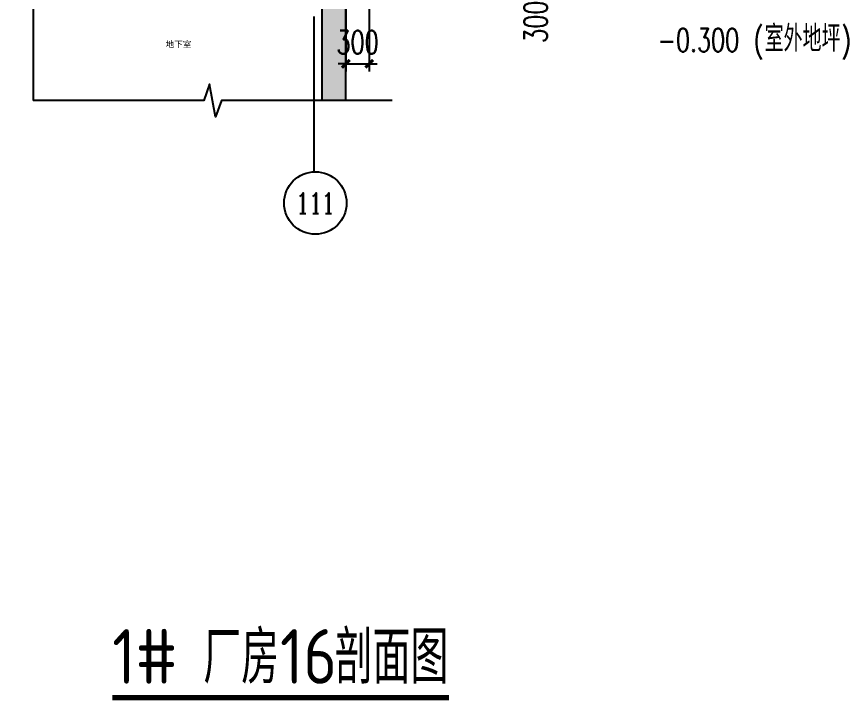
# Model space of a CAD drawing. Extents: x -1899985 to -450366, y 556196 to 2151267.
# Drawn here: x -1544216 to -1533559, y 558897 to 567652 of the extents above; entities that cross this region are included whole.
import ezdxf
from ezdxf.enums import TextEntityAlignment as Align

# ---------------------------------------------------------------- set-up
doc = ezdxf.new("R2010")
doc.units = 0
doc.header["$LTSCALE"] = 1000
doc.header["$MEASUREMENT"] = 0
doc.linetypes.add('DOTE', pattern=[2.42, 2, -0.2, 0.02, -0.2])
doc.layers.get('Defpoints').update_dxf_attribs({"color": 210})
for name, color, linetype in [('A-AXIS-D', 1, 'Continuous'), ('A-AXIS-DOTE', 14, 'DOTE'), ('A-AXIS-DP', 126, 'Continuous'), ('AS-COLN', 6, 'Continuous'), ('AXIS_TEXT', 7, 'Continuous'), ('DIM_SYMB', 3, 'Continuous'), ('PUB_HATCH', 8, 'Continuous'), ('PUB_TEXT', 7, 'Continuous')]:
    doc.layers.add(name, color=color, linetype=linetype)
doc.styles.add('_TCH_AXIS', font='COMPLEX', dxfattribs={"bigfont": 'GBCBIG'})
doc.styles.add('_TCH_DIM', font='SIMPLEX', dxfattribs={"bigfont": 'GBCBIG'})
doc.styles.add('_TCH_DIM_T3', font='SIMPLEX', dxfattribs={"width": 0.705882, "bigfont": 'GBCBIG'})
doc.styles.get("Standard").update_dxf_attribs({"font": 'gbenor.shx', "bigfont": 'gbcbig.shx'})
doc.styles.add('图框', font='')
doc.styles.get('图框').set_extended_font_data('SimSun')
doc.dimstyles.new('_TCH_ARCH&&100', dxfattribs={"dimtxt": 297.5, "dimasz": 100, "dimexe": 100, "dimexo": 100, "dimgap": 126.25, "dimtad": 1, "dimdec": 0, "dimzin": 0, "dimdsep": 46, "dimtxsty": '_TCH_DIM_T3', "dimblk": 'ARCHTICK', "dimcen": 0.09, "dimclrt": 7, "dimazin": 2, "dimtfac": 1, "dimtdec": 0, "dimtix": 1, "dimtmove": 2, "dimatfit": 3, "dimfxl": 0, "dimtolj": 1, "dimtzin": 0, "dimarcsym": 0})

# ---------------------------------------------------------------- blocks, each defined once
blk = doc.blocks.new('_ArchTick')
at = {"color": 0, "linetype": 'ByBlock', "const_width": 0.4}
blk.add_lwpolyline([(-0.5, -0.5), (0.5, 0.5)], dxfattribs=at)
blk = doc.blocks.new('*D166')
at = {"layer": 'A-AXIS-DP', "color": 0, "lineweight": -2}
for p, q in [((-1539998, 567857), (-1539998, 566949)), ((-1539698, 567857), (-1539698, 566949)), ((-1539998, 567049), (-1540098, 567049)), ((-1539998, 567049), (-1539698, 567049)), ((-1539698, 567049), (-1539598, 567049))]:
    blk.add_line(p, q, dxfattribs=at)
at = {"layer": 'Defpoints', "color": 0}
for p in [(-1539998, 567957), (-1539698, 567957), (-1539698, 567049)]:
    blk.add_point(p, dxfattribs=at)
at = {"layer": 'A-AXIS-DP', "color": 0, "lineweight": -2, "xscale": 100, "yscale": 100, "zscale": 100}
blk.add_blockref('_ArchTick', (-1539998, 567049), dxfattribs=at)
at = {"layer": 'A-AXIS-DP', "color": 0, "lineweight": -2, "xscale": 100, "yscale": 100, "zscale": 100, "rotation": 180}
blk.add_blockref('_ArchTick', (-1539698, 567049), dxfattribs=at)
at = {"layer": 'A-AXIS-DP', "color": 7, "insert": (-1539848, 567324), "char_height": 297.5, "attachment_point": 5, "style": '_TCH_DIM_T3'}
blk.add_mtext('\\A1;300', dxfattribs=at)
blk = doc.blocks.new('*D326')
at = {"layer": 'A-AXIS-D', "color": 0, "lineweight": -2}
for p, q in [((-1537991, 568257), (-1537191, 568257)), ((-1537291, 567957), (-1537291, 568257)), ((-1537991, 567957), (-1537191, 567957))]:
    blk.add_line(p, q, dxfattribs=at)
at = {"layer": 'Defpoints', "color": 0}
for p in [(-1538091, 568257), (-1537291, 568257), (-1538091, 567957)]:
    blk.add_point(p, dxfattribs=at)
at = {"layer": 'A-AXIS-D', "color": 0, "lineweight": -2, "xscale": 100, "yscale": 100, "zscale": 100}
for p, rotation in [((-1537291, 568257), 90), ((-1537291, 567957), 270)]:
    blk.add_blockref('_ArchTick', p, dxfattribs=dict(at, rotation=rotation))
at = {"layer": 'A-AXIS-D', "color": 7, "insert": (-1537566, 567587), "char_height": 297.5, "attachment_point": 5, "rotation": 90, "style": '_TCH_DIM_T3'}
blk.add_mtext('\\A1;300', dxfattribs=at)

msp = doc.modelspace()

# ---------------------------------------------------------------- hatches: boundary and pattern name
at = {"layer": 'PUB_HATCH'}
msp.add_hatch(color=256, dxfattribs=at).paths.add_polyline_path([(-1540003.7, 568207.5), (-1540303.7, 568047.5), (-1540303.7, 566579.2), (-1540003.7, 566579.2)])

# ---------------------------------------------------------------- linework, layer by layer
at = {"layer": 'A-AXIS-D'}
msp.add_circle((-1540388.6, 565265.2), 400, dxfattribs=at)
at = {"layer": 'A-AXIS-DOTE'}
msp.add_line((-1540403.7, 565656), (-1540403.7, 585146), dxfattribs=at)
at = {"layer": 'AS-COLN'}
for p, q in [((-1540003.7, 568207.5), (-1540003.7, 566579.2)), ((-1540303.7, 568047.5), (-1540303.7, 566579.2)), ((-1540003.7, 566579.2), (-1540303.7, 566579.2))]:
    msp.add_line(p, q, dxfattribs=at)
at = {"layer": 'DIM_SYMB'}
for points in [[(-1544006.3, 584475.8), (-1544006.3, 575640), (-1543796.3, 575563.6), (-1544216.3, 575489.5), (-1544006.3, 575415), (-1544006.3, 566579.2)], [(-1539403.7, 566579.2), (-1541592.5, 566579.2), (-1541669, 566369.2), (-1541743, 566789.2), (-1541817.5, 566579.2), (-1544006.3, 566579.2)]]:
    msp.add_lwpolyline(points, dxfattribs=at)
at = {"layer": 'DIM_SYMB', "const_width": 70}
msp.add_lwpolyline([(-1542991.2, 558932.5), (-1538676, 558932.5)], dxfattribs=at)

# ---------------------------------------------------------------- texts
at = {"layer": 'AXIS_TEXT', "style": '图框'}
msp.add_text('地下室', height=79.3, dxfattribs=at).set_placement((-1542309, 567259))
at = {"layer": 'PUB_TEXT', "style": '_TCH_DIM', "width": 0.705882}
for s, p in [('-0.300', (-1536002.2, 567202.5)), ('(', (-1534772.2, 567202.5)), (')', (-1533649.3, 567202.5))]:
    msp.add_text(s, height=297.5, dxfattribs=at).set_placement(p)
at = {"layer": 'PUB_TEXT', "style": '_TCH_DIM'}
msp.add_text('室外地坪', height=337.59, dxfattribs=at).set_placement((-1534632.2, 567202.5))
at = {"layer": 'PUB_TEXT', "style": '_TCH_AXIS'}
msp.add_text('111', height=265.5, dxfattribs=at).set_placement((-1540635.1, 565132.4), (-1540142.1, 565132.4), align=Align.FIT)
at = {"layer": 'PUB_TEXT'}
for s, height, p in [('厂房', 675.18, (-1541824.5, 559109.7)), ('剖面图', 675.18, (-1540141.5, 559109.7)), ('1#', 700, (-1542991.2, 559109.7)), ('16', 700, (-1540841.5, 559109.7))]:
    msp.add_text(s, height=height, dxfattribs=at).set_placement(p)

# ---------------------------------------------------------------- dimensions: what is measured, and where the dimension line sits
at = {"layer": 'A-AXIS-D'}
dim = msp.add_linear_dim(base=(-1537290.8, 568257.5), p1=(-1538090.8, 567957.5), p2=(-1538090.8, 568257.5), angle=90, dimstyle='_TCH_ARCH&&100', dxfattribs=at)
dim.commit()
dim.dimension.update_dxf_attribs({"geometry": '*D326', "text_midpoint": (-1537565.8, 567587.5), "dimtype": 129})
at = {"layer": 'A-AXIS-DP'}
dim = msp.add_aligned_dim(p1=(-1539998.4, 567957.5), p2=(-1539698.4, 567957.5), distance=-908, dimstyle='_TCH_ARCH&&100', dxfattribs=at)
dim.commit()
dim.dimension.update_dxf_attribs({"geometry": '*D166', "text_midpoint": (-1539848.4, 567324.4)})

doc.saveas('drawing.dxf')
